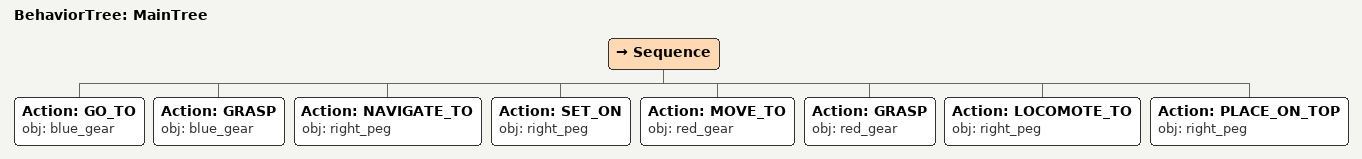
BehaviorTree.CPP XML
<root main_tree_to_execute="MainTree">
  <BehaviorTree ID="MainTree">
    <Sequence>
      <!-- Go to blue_gear -->
      <Action ID="GO_TO" obj="blue_gear" />
      <!-- Grasp blue_gear -->
      <Action ID="GRASP" obj="blue_gear" />
      <!-- Navigate to right_peg -->
      <Action ID="NAVIGATE_TO" obj="right_peg" />
      <!-- Set on right_peg -->
      <Action ID="SET_ON" obj="right_peg" />
      <!-- Move to red_gear -->
      <Action ID="MOVE_TO" obj="red_gear" />
      <!-- Grasp red_gear -->
      <Action ID="GRASP" obj="red_gear" />
      <!-- Locomote to right_peg -->
      <Action ID="LOCOMOTE_TO" obj="right_peg" />
      <!-- Place on right_peg (on top of blue_gear) -->
      <Action ID="PLACE_ON_TOP" obj="right_peg" />
    </Sequence>
  </BehaviorTree>
</root>
